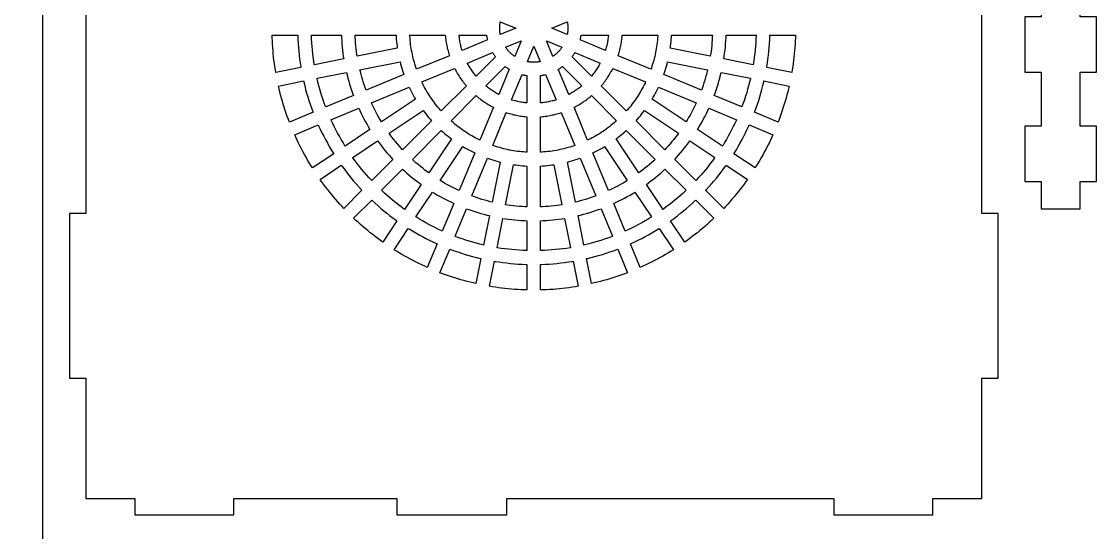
# Model space of a CAD drawing. Header units: millimetres. Extents: x 8 to 592, y 28 to 390.
# Drawn here: x 379.2 to 576.1, y 172.7 to 266.2 of the extents above; entities that cross this region are included whole.
import ezdxf

# ---------------------------------------------------------------- set-up
doc = ezdxf.new("R2010")
doc.units = ezdxf.units.MM
doc.layers.add('CORTE', color=1, linetype='Continuous')

msp = doc.modelspace()

# ---------------------------------------------------------------- linework, layer by layer
at = {"layer": 'CORTE'}
for points in [[(367.94, 145.94), (383.06, 145.94), (383.06, 386.06), (367.94, 386.06)], [(390.94, 310.94), (390.94, 231.06), (387.94, 231.06), (387.94, 200.94), (390.94, 200.94), (390.94, 178.94), (399.94, 178.94), (399.94, 175.94), (399.94, 175.94), (418.06, 175.94), (418.06, 178.94), (447.94, 178.94), (447.94, 175.94), (468.06, 175.94), (468.06, 178.94), (527.94, 178.94), (527.94, 175.94), (546.06, 175.94), (546.06, 178.94), (555.06, 178.94), (555.06, 200.94), (558.06, 200.94), (558.06, 231.06), (555.06, 231.06), (555.06, 310.94)]]:
    msp.add_lwpolyline(points, dxfattribs=at)
for points in [[(565.94, 267.06), (562.94, 267.06), (562.94, 256.94), (565.94, 256.94), (565.94, 247.06), (562.94, 247.06), (562.94, 236.94), (565.94, 236.94), (565.94, 231.94), (573.06, 231.94), (573.06, 236.94), (576.06, 236.94), (576.06, 247.06), (573.06, 247.06), (573.06, 256.94), (576.06, 256.94), (576.06, 267.06), (573.06, 267.06), (573.06, 272.06), (565.94, 272.06), (565.94, 267.06)], [(466.76, 265.1), (466.76, 265.2), (466.77, 265.31), (466.77, 265.41), (466.78, 265.51), (466.79, 265.61), (466.8, 265.71), (466.81, 265.81), (466.83, 265.92), (466.84, 266.02), (466.86, 266.12), (466.87, 266.17), (469.71, 265), (466.87, 263.83), (466.86, 263.88), (466.84, 263.98), (466.83, 264.08), (466.81, 264.19), (466.8, 264.29), (466.79, 264.39), (466.78, 264.49), (466.77, 264.59), (466.77, 264.69), (466.76, 264.8), (466.76, 264.9), (466.76, 265), (466.76, 265.1)], [(479.13, 266.17), (479.14, 266.12), (479.16, 266.02), (479.17, 265.92), (479.19, 265.81), (479.2, 265.71), (479.21, 265.61), (479.22, 265.51), (479.23, 265.41), (479.23, 265.31), (479.24, 265.2), (479.24, 265.1), (479.24, 265), (479.24, 264.9), (479.24, 264.8), (479.23, 264.69), (479.23, 264.59), (479.22, 264.49), (479.21, 264.39), (479.2, 264.29), (479.19, 264.19), (479.17, 264.08), (479.16, 263.98), (479.14, 263.88), (479.13, 263.83), (476.29, 265), (479.13, 266.17)], [(429.76, 263.58), (429.79, 262.88), (429.83, 262.17), (429.88, 261.46), (429.95, 260.76), (430.02, 260.06), (430.11, 259.35), (430.21, 258.65), (430.32, 257.95), (430.34, 257.8), (425.75, 256.89), (425.67, 257.38), (425.58, 257.97), (425.5, 258.55), (425.42, 259.13), (425.35, 259.72), (425.29, 260.3), (425.24, 260.89), (425.19, 261.47), (425.15, 262.06), (425.12, 262.65), (425.09, 263.24), (425.08, 263.74), (429.76, 263.74), (429.76, 263.58)], [(437.91, 261.54), (437.97, 260.97), (438.04, 260.4), (438.12, 259.83), (438.19, 259.36), (432.82, 258.29), (432.8, 258.36), (432.7, 259.02), (432.61, 259.68), (432.53, 260.34), (432.46, 261.01), (432.4, 261.67), (432.35, 262.34), (432.31, 263), (432.28, 263.67), (432.28, 263.74), (437.76, 263.74), (437.78, 263.27), (437.82, 262.69), (437.86, 262.12), (437.91, 261.54)], [(447.77, 263.74), (447.79, 263.35), (447.82, 262.94), (447.86, 262.52), (447.91, 262.11), (447.96, 261.7), (448.01, 261.31), (440.67, 259.85), (440.61, 260.2), (440.54, 260.73), (440.47, 261.26), (440.42, 261.79), (440.37, 262.32), (440.33, 262.86), (440.3, 263.39), (440.29, 263.74), (447.77, 263.74)], [(450.51, 261.66), (450.45, 262.03), (450.41, 262.4), (450.37, 262.77), (450.34, 263.14), (450.31, 263.51), (450.3, 263.74), (456.79, 263.74), (456.79, 263.67), (456.82, 263.41), (456.85, 263.14), (456.88, 262.88), (456.92, 262.61), (456.96, 262.35), (457, 262.09), (457.05, 261.83), (457.11, 261.57), (457.16, 261.31), (457.23, 261.05), (457.29, 260.79), (457.37, 260.54), (457.44, 260.28), (457.52, 260.03), (457.54, 259.96), (451.54, 257.48), (451.47, 257.69), (451.35, 258.04), (451.24, 258.4), (451.13, 258.76), (451.03, 259.11), (450.94, 259.47), (450.85, 259.84), (450.77, 260.2), (450.7, 260.56), (450.63, 260.93), (450.56, 261.3), (450.51, 261.66)], [(459.57, 262.1), (459.52, 262.32), (459.48, 262.54), (459.44, 262.76), (459.41, 262.98), (459.38, 263.21), (459.35, 263.43), (459.33, 263.65), (459.32, 263.74), (464.33, 263.74), (464.33, 263.71), (464.36, 263.57), (464.38, 263.43), (464.41, 263.29), (464.44, 263.15), (464.47, 263.01), (464.5, 262.87), (464.51, 262.85), (459.88, 260.93), (459.85, 261.01), (459.79, 261.23), (459.73, 261.44), (459.67, 261.66), (459.62, 261.88), (459.57, 262.1)], [(467.84, 261.5), (470.67, 262.67), (469.5, 259.84), (469.45, 259.87), (469.37, 259.93), (469.28, 259.99), (469.2, 260.05), (469.12, 260.11), (469.04, 260.18), (468.96, 260.24), (468.89, 260.31), (468.81, 260.38), (468.73, 260.45), (468.66, 260.52), (468.59, 260.59), (468.52, 260.66), (468.45, 260.73), (468.38, 260.81), (468.31, 260.89), (468.24, 260.96), (468.18, 261.04), (468.11, 261.12), (468.05, 261.2), (467.99, 261.28), (467.93, 261.37), (467.87, 261.45), (467.84, 261.5)], [(476.5, 259.84), (475.33, 262.67), (478.16, 261.5), (478.13, 261.45), (478.07, 261.37), (478.01, 261.28), (477.95, 261.2), (477.89, 261.12), (477.82, 261.04), (477.76, 260.96), (477.69, 260.89), (477.62, 260.81), (477.55, 260.73), (477.48, 260.66), (477.41, 260.59), (477.34, 260.52), (477.27, 260.45), (477.19, 260.38), (477.11, 260.31), (477.04, 260.24), (476.96, 260.18), (476.88, 260.11), (476.8, 260.05), (476.72, 259.99), (476.63, 259.93), (476.55, 259.87), (476.5, 259.84)], [(486.56, 262.76), (486.52, 262.54), (486.48, 262.32), (486.43, 262.1), (486.38, 261.88), (486.33, 261.66), (486.27, 261.44), (486.21, 261.23), (486.15, 261.01), (486.12, 260.93), (481.49, 262.85), (481.5, 262.87), (481.53, 263.01), (481.56, 263.15), (481.59, 263.29), (481.62, 263.43), (481.64, 263.57), (481.67, 263.71), (481.67, 263.74), (486.68, 263.74), (486.67, 263.65), (486.65, 263.43), (486.62, 263.21), (486.59, 262.98), (486.56, 262.76)], [(495.06, 259.47), (494.97, 259.11), (494.87, 258.76), (494.76, 258.4), (494.65, 258.04), (494.53, 257.69), (494.46, 257.48), (488.46, 259.96), (488.48, 260.03), (488.56, 260.28), (488.63, 260.54), (488.71, 260.79), (488.77, 261.05), (488.84, 261.31), (488.89, 261.57), (488.95, 261.83), (489, 262.09), (489.04, 262.35), (489.08, 262.61), (489.12, 262.88), (489.15, 263.14), (489.18, 263.41), (489.21, 263.67), (489.21, 263.74), (495.7, 263.74), (495.69, 263.51), (495.66, 263.14), (495.63, 262.77), (495.59, 262.4), (495.55, 262.03), (495.49, 261.66), (495.44, 261.3), (495.37, 260.93), (495.3, 260.56), (495.23, 260.2), (495.15, 259.84), (495.06, 259.47)], [(497.99, 261.31), (498.04, 261.7), (498.09, 262.11), (498.14, 262.52), (498.18, 262.94), (498.21, 263.35), (498.23, 263.74), (505.71, 263.74), (505.7, 263.39), (505.67, 262.86), (505.63, 262.32), (505.58, 261.79), (505.53, 261.26), (505.46, 260.73), (505.39, 260.2), (505.33, 259.85), (497.99, 261.31)], [(507.81, 259.36), (507.88, 259.83), (507.96, 260.4), (508.03, 260.97), (508.09, 261.54), (508.14, 262.12), (508.18, 262.69), (508.22, 263.27), (508.24, 263.74), (513.72, 263.74), (513.72, 263.67), (513.69, 263), (513.65, 262.34), (513.6, 261.67), (513.54, 261.01), (513.47, 260.34), (513.39, 259.68), (513.3, 259.02), (513.2, 258.36), (513.18, 258.29), (507.81, 259.36)], [(515.68, 257.95), (515.79, 258.65), (515.89, 259.35), (515.98, 260.06), (516.05, 260.76), (516.12, 261.46), (516.17, 262.17), (516.21, 262.88), (516.24, 263.58), (516.24, 263.74), (520.92, 263.74), (520.91, 263.24), (520.88, 262.65), (520.85, 262.06), (520.81, 261.47), (520.76, 260.89), (520.71, 260.3), (520.65, 259.72), (520.58, 259.13), (520.5, 258.55), (520.42, 257.97), (520.33, 257.38), (520.25, 256.89), (515.66, 257.8), (515.68, 257.95)], [(461.96, 256.82), (461.83, 257), (461.7, 257.18), (461.58, 257.37), (461.45, 257.55), (461.33, 257.74), (461.21, 257.94), (461.1, 258.13), (460.99, 258.33), (460.88, 258.52), (460.84, 258.6), (465.47, 260.52), (465.49, 260.5), (465.56, 260.37), (465.64, 260.25), (465.72, 260.13), (465.8, 260.01), (465.88, 259.9), (465.96, 259.78), (465.98, 259.76), (462.43, 256.22), (462.38, 256.28), (462.24, 256.46), (462.1, 256.64), (461.96, 256.82)], [(471.83, 258.87), (473, 261.71), (474.17, 258.87), (474.12, 258.86), (474.02, 258.84), (473.92, 258.83), (473.81, 258.81), (473.71, 258.8), (473.61, 258.79), (473.51, 258.78), (473.41, 258.77), (473.31, 258.77), (473.2, 258.76), (473.1, 258.76), (473, 258.76), (472.9, 258.76), (472.8, 258.76), (472.69, 258.77), (472.59, 258.77), (472.49, 258.78), (472.39, 258.79), (472.29, 258.8), (472.19, 258.81), (472.08, 258.83), (471.98, 258.84), (471.88, 258.86), (471.83, 258.87)], [(484.9, 258.13), (484.79, 257.94), (484.67, 257.74), (484.55, 257.55), (484.42, 257.37), (484.3, 257.18), (484.17, 257), (484.04, 256.82), (483.9, 256.64), (483.76, 256.46), (483.62, 256.28), (483.57, 256.22), (480.02, 259.76), (480.04, 259.78), (480.12, 259.9), (480.2, 260.01), (480.28, 260.13), (480.36, 260.25), (480.44, 260.37), (480.51, 260.5), (480.53, 260.52), (485.16, 258.6), (485.12, 258.52), (485.01, 258.33), (484.9, 258.13)], [(448.5, 258.84), (448.6, 258.46), (448.71, 258.06), (448.83, 257.67), (448.95, 257.27), (449.08, 256.88), (449.21, 256.51), (442.29, 253.64), (442.17, 253.97), (442, 254.48), (441.83, 254.98), (441.67, 255.5), (441.52, 256.01), (441.38, 256.53), (441.24, 257.04), (441.16, 257.38), (448.5, 258.84)], [(465.94, 253.21), (465.74, 253.33), (465.55, 253.45), (465.37, 253.58), (465.18, 253.7), (465, 253.83), (464.82, 253.96), (464.64, 254.1), (464.46, 254.24), (464.28, 254.38), (464.22, 254.43), (467.76, 257.98), (467.78, 257.96), (467.9, 257.88), (468.01, 257.8), (468.13, 257.72), (468.25, 257.64), (468.37, 257.56), (468.5, 257.49), (468.52, 257.47), (466.6, 252.84), (466.52, 252.88), (466.33, 252.99), (466.13, 253.1), (465.94, 253.21)], [(481.36, 254.1), (481.18, 253.96), (481, 253.83), (480.82, 253.7), (480.63, 253.58), (480.45, 253.45), (480.26, 253.33), (480.06, 253.21), (479.87, 253.1), (479.67, 252.99), (479.48, 252.88), (479.4, 252.84), (477.48, 257.47), (477.5, 257.49), (477.63, 257.56), (477.75, 257.64), (477.87, 257.72), (477.99, 257.8), (478.1, 257.88), (478.22, 257.96), (478.24, 257.98), (481.78, 254.43), (481.72, 254.38), (481.54, 254.24), (481.36, 254.1)], [(496.79, 256.51), (496.92, 256.88), (497.05, 257.27), (497.17, 257.67), (497.29, 258.06), (497.4, 258.46), (497.5, 258.84), (504.84, 257.38), (504.76, 257.04), (504.62, 256.53), (504.48, 256.01), (504.33, 255.5), (504.17, 254.98), (504, 254.48), (503.83, 253.97), (503.71, 253.64), (496.79, 256.51)], [(438.94, 255.87), (439.1, 255.32), (439.26, 254.76), (439.43, 254.21), (439.61, 253.67), (439.8, 253.12), (439.96, 252.68), (434.9, 250.58), (434.87, 250.65), (434.64, 251.28), (434.42, 251.9), (434.21, 252.54), (434.01, 253.17), (433.83, 253.81), (433.65, 254.46), (433.48, 255.1), (433.32, 255.75), (433.31, 255.82), (438.69, 256.89), (438.8, 256.43), (438.94, 255.87)], [(453.5, 253.31), (453.31, 253.63), (453.12, 253.95), (452.95, 254.28), (452.77, 254.61), (452.61, 254.94), (452.51, 255.15), (458.51, 257.63), (458.54, 257.57), (458.66, 257.34), (458.79, 257.1), (458.92, 256.87), (459.05, 256.64), (459.19, 256.41), (459.33, 256.19), (459.48, 255.97), (459.63, 255.75), (459.78, 255.53), (459.94, 255.31), (460.1, 255.1), (460.26, 254.89), (460.43, 254.68), (460.6, 254.48), (460.65, 254.43), (456.05, 249.84), (455.9, 250.01), (455.66, 250.29), (455.42, 250.57), (455.19, 250.86), (454.96, 251.16), (454.74, 251.45), (454.52, 251.75), (454.3, 252.06), (454.09, 252.37), (453.89, 252.68), (453.69, 252.99), (453.5, 253.31)], [(471.21, 251.38), (470.98, 251.41), (470.76, 251.44), (470.54, 251.48), (470.32, 251.52), (470.1, 251.57), (469.88, 251.62), (469.66, 251.67), (469.44, 251.73), (469.23, 251.79), (469.01, 251.85), (468.93, 251.88), (470.85, 256.51), (470.87, 256.5), (471.01, 256.47), (471.15, 256.44), (471.29, 256.41), (471.43, 256.38), (471.57, 256.36), (471.71, 256.33), (471.74, 256.33), (471.74, 251.32), (471.65, 251.33), (471.43, 251.35), (471.21, 251.38)], [(476.34, 251.67), (476.12, 251.62), (475.9, 251.57), (475.68, 251.52), (475.46, 251.48), (475.24, 251.44), (475.02, 251.41), (474.79, 251.38), (474.57, 251.35), (474.35, 251.33), (474.26, 251.32), (474.26, 256.33), (474.29, 256.33), (474.43, 256.36), (474.57, 256.38), (474.71, 256.41), (474.85, 256.44), (474.99, 256.47), (475.13, 256.5), (475.15, 256.51), (477.07, 251.88), (476.99, 251.85), (476.77, 251.79), (476.56, 251.73), (476.34, 251.67)], [(491.26, 251.45), (491.04, 251.16), (490.81, 250.86), (490.58, 250.57), (490.34, 250.29), (490.1, 250.01), (489.95, 249.84), (485.35, 254.43), (485.4, 254.48), (485.57, 254.68), (485.74, 254.89), (485.9, 255.1), (486.06, 255.31), (486.22, 255.53), (486.37, 255.75), (486.52, 255.97), (486.67, 256.19), (486.81, 256.41), (486.95, 256.64), (487.08, 256.87), (487.21, 257.1), (487.34, 257.34), (487.46, 257.57), (487.49, 257.63), (493.49, 255.15), (493.39, 254.94), (493.23, 254.61), (493.05, 254.28), (492.88, 253.95), (492.69, 253.63), (492.5, 253.31), (492.31, 252.99), (492.11, 252.68), (491.91, 252.37), (491.7, 252.06), (491.48, 251.75), (491.26, 251.45)], [(506.04, 252.68), (506.2, 253.12), (506.39, 253.67), (506.57, 254.21), (506.74, 254.76), (506.9, 255.32), (507.06, 255.87), (507.2, 256.43), (507.31, 256.89), (512.69, 255.82), (512.68, 255.75), (512.52, 255.1), (512.35, 254.46), (512.17, 253.81), (511.99, 253.17), (511.79, 252.54), (511.58, 251.9), (511.36, 251.28), (511.13, 250.65), (511.1, 250.58), (506.04, 252.68)], [(430.87, 255.18), (431.04, 254.49), (431.21, 253.8), (431.4, 253.12), (431.6, 252.44), (431.81, 251.77), (432.04, 251.09), (432.27, 250.43), (432.51, 249.76), (432.57, 249.62), (428.24, 247.82), (428.06, 248.3), (427.86, 248.85), (427.67, 249.4), (427.48, 249.96), (427.3, 250.52), (427.12, 251.08), (426.96, 251.65), (426.8, 252.21), (426.64, 252.78), (426.5, 253.35), (426.36, 253.92), (426.24, 254.41), (430.84, 255.33), (430.87, 255.18)], [(450.17, 254.18), (450.34, 253.83), (450.53, 253.46), (450.72, 253.09), (450.92, 252.73), (451.12, 252.37), (451.32, 252.03), (445.1, 247.87), (444.92, 248.17), (444.65, 248.63), (444.38, 249.1), (444.13, 249.57), (443.88, 250.04), (443.64, 250.52), (443.4, 251), (443.26, 251.32), (450.17, 254.18)], [(494.68, 252.03), (494.88, 252.37), (495.08, 252.73), (495.28, 253.09), (495.47, 253.46), (495.66, 253.83), (495.83, 254.18), (502.74, 251.32), (502.6, 251), (502.36, 250.52), (502.12, 250.04), (501.87, 249.57), (501.62, 249.1), (501.35, 248.63), (501.08, 248.17), (500.9, 247.87), (494.68, 252.03)], [(513.49, 249.76), (513.73, 250.43), (513.96, 251.09), (514.19, 251.77), (514.4, 252.44), (514.6, 253.12), (514.79, 253.8), (514.96, 254.49), (515.13, 255.18), (515.16, 255.33), (519.76, 254.41), (519.64, 253.92), (519.5, 253.35), (519.36, 252.78), (519.2, 252.21), (519.04, 251.65), (518.88, 251.08), (518.7, 250.52), (518.52, 249.96), (518.33, 249.4), (518.14, 248.85), (517.94, 248.3), (517.76, 247.82), (513.43, 249.62), (513.49, 249.76)], [(459.45, 246.74), (459.16, 246.96), (458.86, 247.19), (458.57, 247.42), (458.29, 247.66), (458.01, 247.9), (457.84, 248.05), (462.43, 252.65), (462.48, 252.6), (462.68, 252.43), (462.89, 252.26), (463.1, 252.1), (463.31, 251.94), (463.53, 251.78), (463.75, 251.63), (463.97, 251.48), (464.19, 251.33), (464.41, 251.19), (464.64, 251.05), (464.87, 250.92), (465.1, 250.79), (465.34, 250.66), (465.57, 250.54), (465.63, 250.51), (463.15, 244.51), (462.94, 244.61), (462.61, 244.77), (462.28, 244.95), (461.95, 245.12), (461.63, 245.31), (461.31, 245.5), (460.99, 245.69), (460.68, 245.89), (460.37, 246.09), (460.06, 246.3), (459.75, 246.52), (459.45, 246.74)], [(484.69, 245.5), (484.37, 245.31), (484.05, 245.12), (483.72, 244.95), (483.39, 244.77), (483.06, 244.61), (482.85, 244.51), (480.37, 250.51), (480.43, 250.54), (480.66, 250.66), (480.9, 250.79), (481.13, 250.92), (481.36, 251.05), (481.59, 251.19), (481.81, 251.33), (482.03, 251.48), (482.25, 251.63), (482.47, 251.78), (482.69, 251.94), (482.9, 252.1), (483.11, 252.26), (483.32, 252.43), (483.52, 252.6), (483.57, 252.65), (488.16, 248.05), (487.99, 247.9), (487.71, 247.66), (487.43, 247.42), (487.14, 247.19), (486.84, 246.96), (486.55, 246.74), (486.25, 246.52), (485.94, 246.3), (485.63, 246.09), (485.32, 245.89), (485.01, 245.69), (484.69, 245.5)], [(441.38, 249.4), (441.64, 248.89), (441.9, 248.38), (442.18, 247.87), (442.46, 247.37), (442.76, 246.87), (443, 246.47), (438.44, 243.42), (438.4, 243.49), (438.06, 244.06), (437.72, 244.63), (437.39, 245.21), (437.07, 245.8), (436.76, 246.39), (436.46, 246.98), (436.17, 247.58), (435.89, 248.19), (435.86, 248.25), (440.93, 250.35), (441.13, 249.92), (441.38, 249.4)], [(503, 246.47), (503.24, 246.87), (503.54, 247.37), (503.82, 247.87), (504.1, 248.38), (504.36, 248.89), (504.62, 249.4), (504.87, 249.92), (505.07, 250.35), (510.14, 248.25), (510.11, 248.19), (509.83, 247.58), (509.54, 246.98), (509.24, 246.39), (508.93, 245.8), (508.61, 245.21), (508.28, 244.63), (507.94, 244.06), (507.6, 243.49), (507.56, 243.42), (503, 246.47)], [(452.72, 249.94), (452.96, 249.62), (453.21, 249.3), (453.47, 248.98), (453.74, 248.66), (454.01, 248.34), (454.27, 248.05), (448.98, 242.76), (448.74, 243.01), (448.38, 243.41), (448.03, 243.82), (447.69, 244.23), (447.36, 244.65), (447.03, 245.07), (446.7, 245.5), (446.5, 245.78), (452.72, 249.94)], [(470.88, 248.88), (471.14, 248.85), (471.41, 248.82), (471.67, 248.79), (471.74, 248.79), (471.74, 242.3), (471.51, 242.31), (471.14, 242.34), (470.77, 242.37), (470.4, 242.41), (470.03, 242.45), (469.66, 242.51), (469.3, 242.56), (468.93, 242.63), (468.56, 242.7), (468.2, 242.77), (467.84, 242.85), (467.47, 242.94), (467.11, 243.03), (466.76, 243.13), (466.4, 243.24), (466.04, 243.35), (465.69, 243.47), (465.48, 243.54), (467.96, 249.54), (468.03, 249.52), (468.28, 249.44), (468.54, 249.37), (468.79, 249.29), (469.05, 249.23), (469.31, 249.16), (469.57, 249.11), (469.83, 249.05), (470.09, 249), (470.35, 248.96), (470.61, 248.92), (470.88, 248.88)], [(476.34, 242.51), (475.97, 242.45), (475.6, 242.41), (475.23, 242.37), (474.86, 242.34), (474.49, 242.31), (474.26, 242.3), (474.26, 248.79), (474.33, 248.79), (474.59, 248.82), (474.86, 248.85), (475.12, 248.88), (475.39, 248.92), (475.65, 248.96), (475.91, 249), (476.17, 249.05), (476.43, 249.11), (476.69, 249.16), (476.95, 249.23), (477.21, 249.29), (477.46, 249.37), (477.72, 249.44), (477.97, 249.52), (478.04, 249.54), (480.52, 243.54), (480.31, 243.47), (479.96, 243.35), (479.6, 243.24), (479.24, 243.13), (478.89, 243.03), (478.53, 242.94), (478.16, 242.85), (477.8, 242.77), (477.44, 242.7), (477.07, 242.63), (476.7, 242.56), (476.34, 242.51)], [(491.73, 248.05), (491.99, 248.34), (492.26, 248.66), (492.53, 248.98), (492.79, 249.3), (493.04, 249.62), (493.28, 249.94), (499.5, 245.78), (499.3, 245.5), (498.97, 245.07), (498.64, 244.65), (498.31, 244.23), (497.97, 243.82), (497.62, 243.41), (497.26, 243.01), (497.02, 242.76), (491.73, 248.05)], [(433.6, 247.15), (433.89, 246.5), (434.2, 245.87), (434.52, 245.23), (434.85, 244.61), (435.19, 243.99), (435.54, 243.37), (435.89, 242.76), (436.26, 242.16), (436.35, 242.02), (432.45, 239.42), (432.19, 239.85), (431.88, 240.35), (431.58, 240.86), (431.29, 241.37), (431, 241.88), (430.72, 242.4), (430.45, 242.92), (430.18, 243.45), (429.92, 243.97), (429.66, 244.5), (429.41, 245.04), (429.21, 245.5), (433.53, 247.29), (433.6, 247.15)], [(456.05, 246.27), (456.34, 246.01), (456.66, 245.74), (456.98, 245.47), (457.3, 245.21), (457.62, 244.96), (457.94, 244.72), (453.78, 238.5), (453.5, 238.7), (453.07, 239.03), (452.65, 239.36), (452.23, 239.69), (451.82, 240.03), (451.41, 240.38), (451.01, 240.74), (450.76, 240.98), (456.05, 246.27)], [(488.06, 244.72), (488.38, 244.96), (488.7, 245.21), (489.02, 245.47), (489.34, 245.74), (489.66, 246.01), (489.95, 246.27), (495.24, 240.98), (494.99, 240.74), (494.59, 240.38), (494.18, 240.03), (493.77, 239.69), (493.35, 239.36), (492.93, 239.03), (492.5, 238.7), (492.22, 238.5), (488.06, 244.72)], [(509.74, 242.16), (510.11, 242.76), (510.46, 243.37), (510.81, 243.99), (511.15, 244.61), (511.48, 245.23), (511.8, 245.87), (512.11, 246.5), (512.4, 247.15), (512.47, 247.29), (516.79, 245.5), (516.59, 245.04), (516.34, 244.5), (516.08, 243.97), (515.82, 243.45), (515.55, 242.92), (515.28, 242.4), (515, 241.88), (514.71, 241.37), (514.42, 240.86), (514.12, 240.35), (513.81, 239.85), (513.55, 239.42), (509.65, 242.02), (509.74, 242.16)], [(445.03, 243.54), (445.38, 243.08), (445.74, 242.63), (446.11, 242.19), (446.49, 241.75), (446.87, 241.32), (447.19, 240.97), (443.32, 237.1), (443.27, 237.15), (442.81, 237.64), (442.37, 238.14), (441.93, 238.64), (441.51, 239.15), (441.09, 239.67), (440.68, 240.2), (440.28, 240.73), (439.88, 241.27), (439.84, 241.33), (444.4, 244.38), (444.68, 244), (445.03, 243.54)], [(498.81, 240.97), (499.13, 241.32), (499.51, 241.75), (499.89, 242.19), (500.26, 242.63), (500.62, 243.08), (500.97, 243.54), (501.32, 244), (501.6, 244.38), (506.16, 241.33), (506.12, 241.27), (505.72, 240.73), (505.32, 240.2), (504.91, 239.67), (504.49, 239.15), (504.07, 238.64), (503.63, 238.14), (503.19, 237.64), (502.73, 237.15), (502.68, 237.1), (498.81, 240.97)], [(460.03, 243.32), (460.37, 243.12), (460.73, 242.92), (461.09, 242.72), (461.46, 242.53), (461.83, 242.34), (462.18, 242.17), (459.32, 235.26), (459, 235.4), (458.52, 235.64), (458.04, 235.88), (457.57, 236.13), (457.1, 236.38), (456.63, 236.65), (456.17, 236.92), (455.87, 237.1), (460.03, 243.32)], [(483.82, 242.17), (484.17, 242.34), (484.54, 242.53), (484.91, 242.72), (485.27, 242.92), (485.63, 243.12), (485.97, 243.32), (490.13, 237.1), (489.83, 236.92), (489.37, 236.65), (488.9, 236.38), (488.43, 236.13), (487.96, 235.88), (487.48, 235.64), (487, 235.4), (486.68, 235.26), (483.82, 242.17)], [(464.51, 241.21), (464.88, 241.08), (465.27, 240.95), (465.67, 240.83), (466.06, 240.71), (466.46, 240.6), (466.84, 240.5), (465.38, 233.16), (465.04, 233.24), (464.53, 233.38), (464.01, 233.52), (463.5, 233.67), (462.98, 233.83), (462.48, 234), (461.97, 234.17), (461.64, 234.29), (464.51, 241.21)], [(479.16, 240.5), (479.54, 240.6), (479.94, 240.71), (480.33, 240.83), (480.73, 240.95), (481.12, 241.08), (481.49, 241.21), (484.36, 234.29), (484.03, 234.17), (483.52, 234), (483.02, 233.83), (482.5, 233.67), (481.99, 233.52), (481.47, 233.38), (480.96, 233.24), (480.62, 233.16), (479.16, 240.5)], [(437.84, 239.8), (438.25, 239.23), (438.68, 238.66), (439.12, 238.11), (439.56, 237.56), (440.01, 237.01), (440.48, 236.48), (440.95, 235.95), (441.43, 235.43), (441.53, 235.32), (438.22, 232), (437.88, 232.37), (437.48, 232.81), (437.09, 233.24), (436.7, 233.69), (436.32, 234.13), (435.94, 234.59), (435.57, 235.04), (435.21, 235.51), (434.85, 235.97), (434.49, 236.44), (434.15, 236.92), (433.85, 237.33), (437.75, 239.93), (437.84, 239.8)], [(449.75, 238.49), (450.19, 238.11), (450.63, 237.74), (451.08, 237.38), (451.54, 237.03), (452, 236.68), (452.38, 236.4), (449.33, 231.84), (449.27, 231.88), (448.73, 232.28), (448.2, 232.68), (447.67, 233.09), (447.15, 233.51), (446.64, 233.93), (446.14, 234.37), (445.64, 234.81), (445.15, 235.27), (445.1, 235.32), (448.97, 239.19), (449.32, 238.87), (449.75, 238.49)], [(469.31, 240.01), (469.7, 239.96), (470.11, 239.91), (470.52, 239.86), (470.94, 239.82), (471.35, 239.79), (471.74, 239.77), (471.74, 232.29), (471.39, 232.3), (470.86, 232.33), (470.32, 232.37), (469.79, 232.42), (469.26, 232.47), (468.73, 232.54), (468.2, 232.61), (467.85, 232.67), (469.31, 240.01)], [(474.26, 239.77), (474.65, 239.79), (475.06, 239.82), (475.48, 239.86), (475.89, 239.91), (476.3, 239.96), (476.69, 240.01), (478.15, 232.67), (477.8, 232.61), (477.27, 232.54), (476.74, 232.47), (476.21, 232.42), (475.68, 232.37), (475.14, 232.33), (474.61, 232.3), (474.26, 232.29), (474.26, 239.77)], [(493.62, 236.4), (494, 236.68), (494.46, 237.03), (494.92, 237.38), (495.37, 237.74), (495.81, 238.11), (496.25, 238.49), (496.68, 238.87), (497.03, 239.19), (500.9, 235.32), (500.85, 235.27), (500.36, 234.81), (499.86, 234.37), (499.36, 233.93), (498.85, 233.51), (498.33, 233.09), (497.8, 232.68), (497.27, 232.28), (496.73, 231.88), (496.67, 231.84), (493.62, 236.4)], [(504.57, 235.43), (505.05, 235.95), (505.52, 236.48), (505.99, 237.01), (506.44, 237.56), (506.88, 238.11), (507.32, 238.66), (507.75, 239.23), (508.16, 239.8), (508.25, 239.93), (512.15, 237.33), (511.85, 236.92), (511.51, 236.44), (511.15, 235.97), (510.79, 235.51), (510.43, 235.04), (510.06, 234.59), (509.68, 234.13), (509.3, 233.69), (508.91, 233.24), (508.52, 232.81), (508.12, 232.37), (507.78, 232), (504.47, 235.32), (504.57, 235.43)], [(455.37, 234.46), (455.87, 234.18), (456.38, 233.9), (456.89, 233.64), (457.4, 233.38), (457.92, 233.13), (458.35, 232.93), (456.25, 227.86), (456.19, 227.89), (455.58, 228.17), (454.98, 228.46), (454.39, 228.76), (453.8, 229.07), (453.21, 229.39), (452.63, 229.72), (452.06, 230.06), (451.49, 230.4), (451.42, 230.44), (454.47, 235), (454.87, 234.76), (455.37, 234.46)], [(489.75, 227.86), (487.65, 232.93), (488.08, 233.13), (488.6, 233.38), (489.11, 233.64), (489.62, 233.9), (490.13, 234.18), (490.63, 234.46), (491.13, 234.76), (491.53, 235), (494.58, 230.44), (494.51, 230.4), (493.94, 230.06), (493.37, 229.72), (492.79, 229.39), (492.2, 229.07), (491.61, 228.76), (491.02, 228.46), (490.42, 228.17), (489.81, 227.89), (489.75, 227.86)], [(443.43, 233.43), (443.95, 232.95), (444.48, 232.48), (445.01, 232.01), (445.56, 231.56), (446.11, 231.12), (446.66, 230.68), (447.23, 230.25), (447.8, 229.84), (447.93, 229.75), (445.33, 225.85), (444.92, 226.15), (444.44, 226.49), (443.97, 226.85), (443.51, 227.21), (443.04, 227.57), (442.59, 227.94), (442.13, 228.32), (441.69, 228.7), (441.24, 229.09), (440.81, 229.48), (440.37, 229.88), (440, 230.22), (443.32, 233.53), (443.43, 233.43)], [(498.2, 229.84), (498.77, 230.25), (499.34, 230.68), (499.89, 231.12), (500.44, 231.56), (500.99, 232.01), (501.52, 232.48), (502.05, 232.95), (502.57, 233.43), (502.68, 233.53), (506, 230.22), (505.63, 229.88), (505.19, 229.48), (504.76, 229.09), (504.31, 228.7), (503.87, 228.32), (503.41, 227.94), (502.96, 227.57), (502.49, 227.21), (502.03, 226.85), (501.56, 226.49), (501.08, 226.15), (500.67, 225.85), (498.07, 229.75), (498.2, 229.84)], [(461.67, 231.61), (462.21, 231.43), (462.76, 231.26), (463.32, 231.1), (463.87, 230.94), (464.43, 230.8), (464.89, 230.69), (463.82, 225.31), (463.75, 225.32), (463.1, 225.48), (462.46, 225.65), (461.81, 225.83), (461.17, 226.01), (460.54, 226.21), (459.9, 226.42), (459.28, 226.64), (458.65, 226.87), (458.58, 226.9), (460.68, 231.96), (461.12, 231.8), (461.67, 231.61)], [(482.18, 225.31), (481.11, 230.69), (481.57, 230.8), (482.13, 230.94), (482.68, 231.1), (483.24, 231.26), (483.79, 231.43), (484.33, 231.61), (484.88, 231.8), (485.32, 231.96), (487.42, 226.9), (487.35, 226.87), (486.72, 226.64), (486.1, 226.42), (485.46, 226.21), (484.83, 226.01), (484.19, 225.83), (483.54, 225.65), (482.9, 225.48), (482.25, 225.32), (482.18, 225.31)], [(468.4, 230.04), (468.97, 229.97), (469.54, 229.91), (470.12, 229.86), (470.69, 229.82), (471.27, 229.78), (471.74, 229.76), (471.74, 224.28), (471.67, 224.28), (471, 224.31), (470.34, 224.35), (469.67, 224.4), (469.01, 224.46), (468.34, 224.53), (467.68, 224.61), (467.02, 224.7), (466.36, 224.8), (466.29, 224.82), (467.36, 230.19), (467.83, 230.12), (468.4, 230.04)], [(477.66, 224.53), (476.99, 224.46), (476.33, 224.4), (475.66, 224.35), (475, 224.31), (474.33, 224.28), (474.26, 224.28), (474.26, 229.76), (474.73, 229.78), (475.31, 229.82), (475.88, 229.86), (476.46, 229.91), (477.03, 229.97), (477.6, 230.04), (478.17, 230.12), (478.64, 230.19), (479.71, 224.82), (479.64, 224.8), (478.98, 224.7), (478.32, 224.61), (477.66, 224.53)], [(450.16, 228.26), (450.76, 227.89), (451.37, 227.54), (451.99, 227.19), (452.61, 226.85), (453.23, 226.52), (453.87, 226.2), (454.5, 225.89), (455.15, 225.6), (455.29, 225.53), (453.5, 221.21), (453.04, 221.41), (452.5, 221.66), (451.97, 221.92), (451.45, 222.18), (450.92, 222.45), (450.4, 222.72), (449.88, 223), (449.37, 223.29), (448.86, 223.58), (448.35, 223.88), (447.85, 224.19), (447.42, 224.45), (450.02, 228.35), (450.16, 228.26)], [(490.85, 225.6), (491.5, 225.89), (492.13, 226.2), (492.77, 226.52), (493.39, 226.85), (494.01, 227.19), (494.63, 227.54), (495.24, 227.89), (495.84, 228.26), (495.98, 228.35), (498.58, 224.45), (498.15, 224.19), (497.65, 223.88), (497.14, 223.58), (496.63, 223.29), (496.12, 223), (495.6, 222.72), (495.08, 222.45), (494.55, 222.18), (494.03, 221.92), (493.5, 221.66), (492.96, 221.41), (492.5, 221.21), (490.71, 225.53), (490.85, 225.6)], [(457.76, 224.51), (458.43, 224.27), (459.09, 224.04), (459.77, 223.81), (460.44, 223.6), (461.12, 223.4), (461.8, 223.21), (462.49, 223.04), (463.18, 222.87), (463.33, 222.84), (462.41, 218.24), (461.92, 218.36), (461.35, 218.5), (460.78, 218.64), (460.21, 218.8), (459.65, 218.96), (459.08, 219.12), (458.52, 219.3), (457.96, 219.48), (457.4, 219.67), (456.85, 219.86), (456.3, 220.06), (455.82, 220.24), (457.62, 224.57), (457.76, 224.51)], [(482.82, 222.87), (483.51, 223.04), (484.2, 223.21), (484.88, 223.4), (485.56, 223.6), (486.23, 223.81), (486.91, 224.04), (487.57, 224.27), (488.24, 224.51), (488.38, 224.57), (490.18, 220.24), (489.7, 220.06), (489.15, 219.86), (488.6, 219.67), (488.04, 219.48), (487.48, 219.3), (486.92, 219.12), (486.35, 218.96), (485.79, 218.8), (485.22, 218.64), (484.65, 218.5), (484.08, 218.36), (483.59, 218.24), (482.67, 222.84), (482.82, 222.87)], [(465.95, 222.32), (466.65, 222.21), (467.35, 222.11), (468.06, 222.02), (468.76, 221.95), (469.46, 221.88), (470.17, 221.83), (470.88, 221.79), (471.58, 221.76), (471.74, 221.76), (471.74, 217.08), (471.24, 217.09), (470.65, 217.12), (470.06, 217.15), (469.47, 217.19), (468.89, 217.24), (468.3, 217.29), (467.72, 217.35), (467.13, 217.42), (466.55, 217.5), (465.97, 217.58), (465.38, 217.67), (464.89, 217.75), (465.8, 222.34), (465.95, 222.32)], [(474.42, 221.76), (475.12, 221.79), (475.83, 221.83), (476.54, 221.88), (477.24, 221.95), (477.94, 222.02), (478.65, 222.11), (479.35, 222.21), (480.05, 222.32), (480.2, 222.34), (481.11, 217.75), (480.62, 217.67), (480.03, 217.58), (479.45, 217.5), (478.87, 217.42), (478.28, 217.35), (477.7, 217.29), (477.11, 217.24), (476.53, 217.19), (475.94, 217.15), (475.35, 217.12), (474.76, 217.09), (474.26, 217.08), (474.26, 221.76), (474.42, 221.76)]]:
    msp.add_lwpolyline(points, close=True, dxfattribs=at)

doc.saveas('drawing.dxf')
